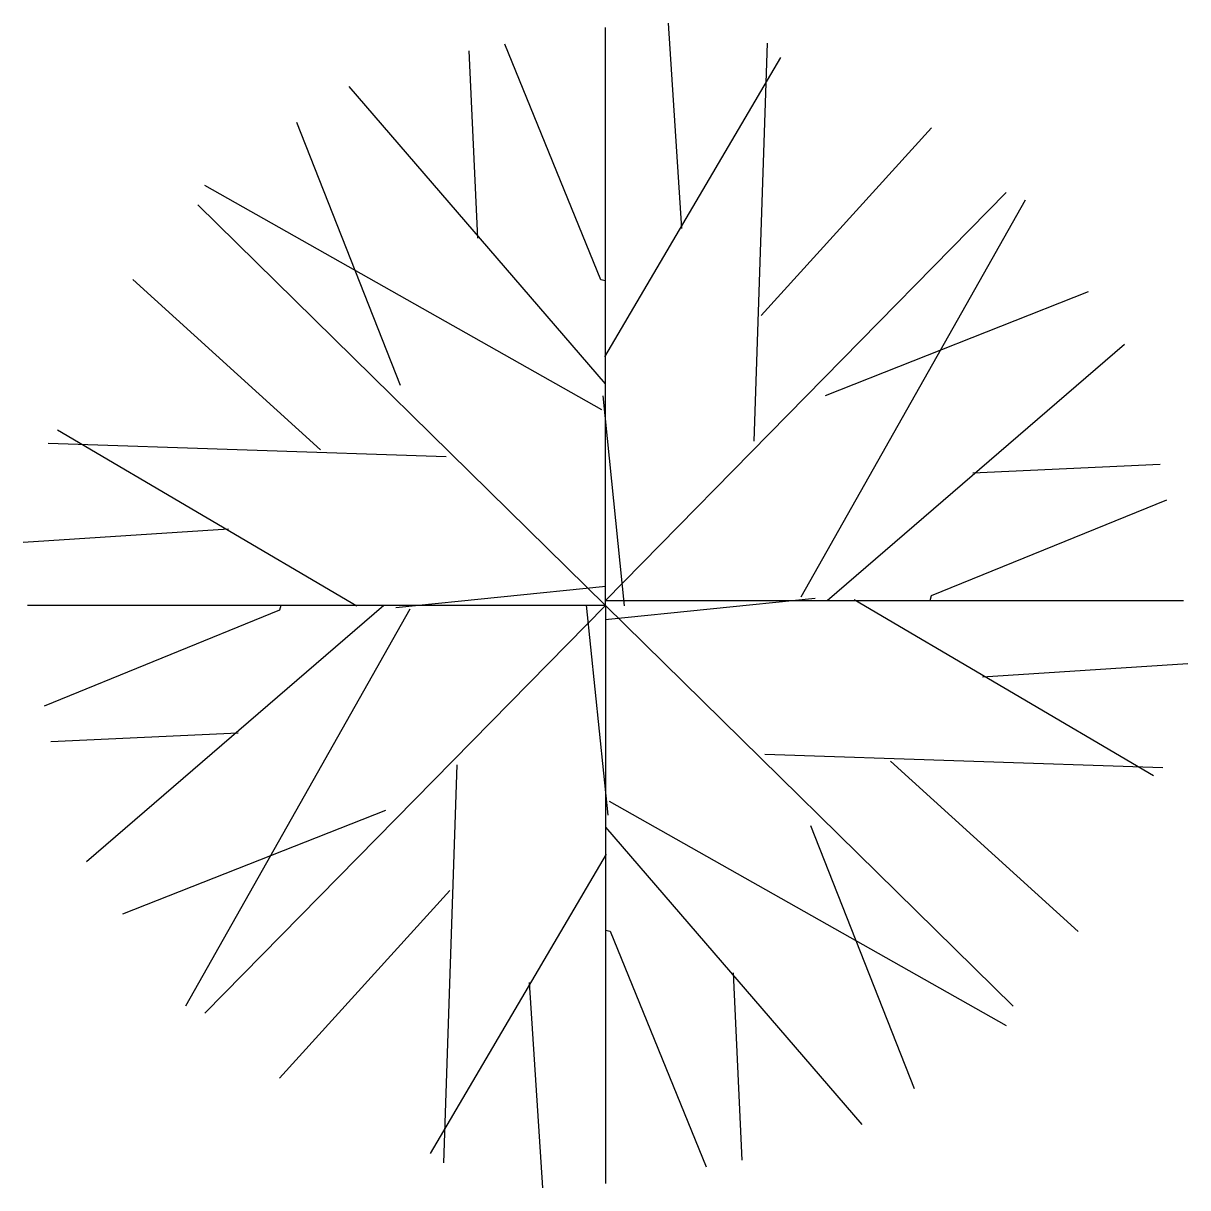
# Model space of a CAD drawing. Extents: x 94.024 to 94.767, y 87.134 to 87.877.
import ezdxf

# ---------------------------------------------------------------- set-up
doc = ezdxf.new("R2010")
doc.units = 0
doc.layers.get('0').update_dxf_attribs({"linetype": 'CONTINUOUS'})

msp = doc.modelspace()

# ---------------------------------------------------------------- linework, layer by layer
for p, q in [((94.39538, 87.5053), (94.39538, 87.87432)), ((94.44408, 87.74602), (94.43558, 87.87692)), ((94.31396, 87.73978), (94.30837, 87.8593)), ((94.39233, 87.71327), (94.33109, 87.86361)), ((94.49017, 87.61027), (94.4988, 87.86425)), ((94.39485, 87.6641), (94.50719, 87.85502)), ((94.39543, 87.6467), (94.23177, 87.83664)), ((94.26461, 87.64576), (94.19826, 87.81354)), ((94.49477, 87.69038), (94.60335, 87.81026)), ((94.393, 87.63009), (94.13963, 87.7733)), ((94.6511, 87.76883), (94.39538, 87.50854)), ((94.13509, 87.76102), (94.39538, 87.5053)), ((94.52017, 87.51092), (94.66338, 87.76428)), ((94.21354, 87.60469), (94.09366, 87.71328)), ((94.39535, 87.71249), (94.39233, 87.71327)), ((94.53584, 87.6393), (94.70361, 87.70565)), ((94.53678, 87.50848), (94.72671, 87.67215)), ((94.40761, 87.50518), (94.39385, 87.63916)), ((94.23658, 87.50478), (94.04566, 87.61711)), ((94.29364, 87.6001), (94.03967, 87.60872)), ((94.62985, 87.58996), (94.74938, 87.59555)), ((94.60335, 87.51159), (94.75368, 87.57282)), ((94.15466, 87.554), (94.02376, 87.5455)), ((94.39549, 87.51753), (94.26152, 87.50377)), ((94.39526, 87.49631), (94.52923, 87.51007)), ((94.39538, 87.50854), (94.76439, 87.50854)), ((94.55417, 87.50906), (94.74509, 87.39673)), ((94.60256, 87.50857), (94.60335, 87.51159)), ((94.39538, 87.5053), (94.02636, 87.5053)), ((94.1874, 87.50225), (94.03707, 87.44102)), ((94.25397, 87.50536), (94.06404, 87.34169)), ((94.27058, 87.50292), (94.12738, 87.24956)), ((94.13965, 87.24501), (94.39538, 87.5053)), ((94.18819, 87.50527), (94.1874, 87.50225)), ((94.38314, 87.50542), (94.39691, 87.37145)), ((94.39538, 87.5053), (94.39538, 87.13628)), ((94.65566, 87.24958), (94.39538, 87.5053)), ((94.63609, 87.45984), (94.76699, 87.46834)), ((94.1609, 87.42389), (94.04138, 87.41829)), ((94.49711, 87.4105), (94.75108, 87.40188)), ((94.57722, 87.40591), (94.6971, 87.29732)), ((94.30058, 87.40357), (94.29195, 87.14959)), ((94.25492, 87.37454), (94.08714, 87.30819)), ((94.39776, 87.38051), (94.65112, 87.2373)), ((94.39532, 87.3639), (94.55898, 87.17396)), ((94.52614, 87.36484), (94.59249, 87.19706)), ((94.3959, 87.3465), (94.28357, 87.15559)), ((94.29599, 87.32346), (94.1874, 87.20358)), ((94.39541, 87.29812), (94.39842, 87.29733)), ((94.39842, 87.29733), (94.45966, 87.14699)), ((94.47679, 87.27083), (94.48239, 87.1513)), ((94.34668, 87.26458), (94.35518, 87.13369))]:
    msp.add_line(p, q)

doc.saveas('drawing.dxf')
